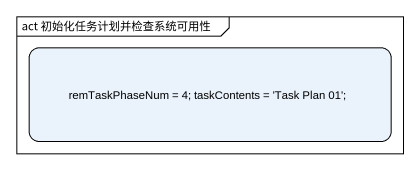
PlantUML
@startuml
mainframe act 初始化任务计划并检查系统可用性
hide empty description
state "remTaskPhaseNum = 4; taskContents = 'Task Plan 01';" as remTaskPhaseNum_4
@enduml
